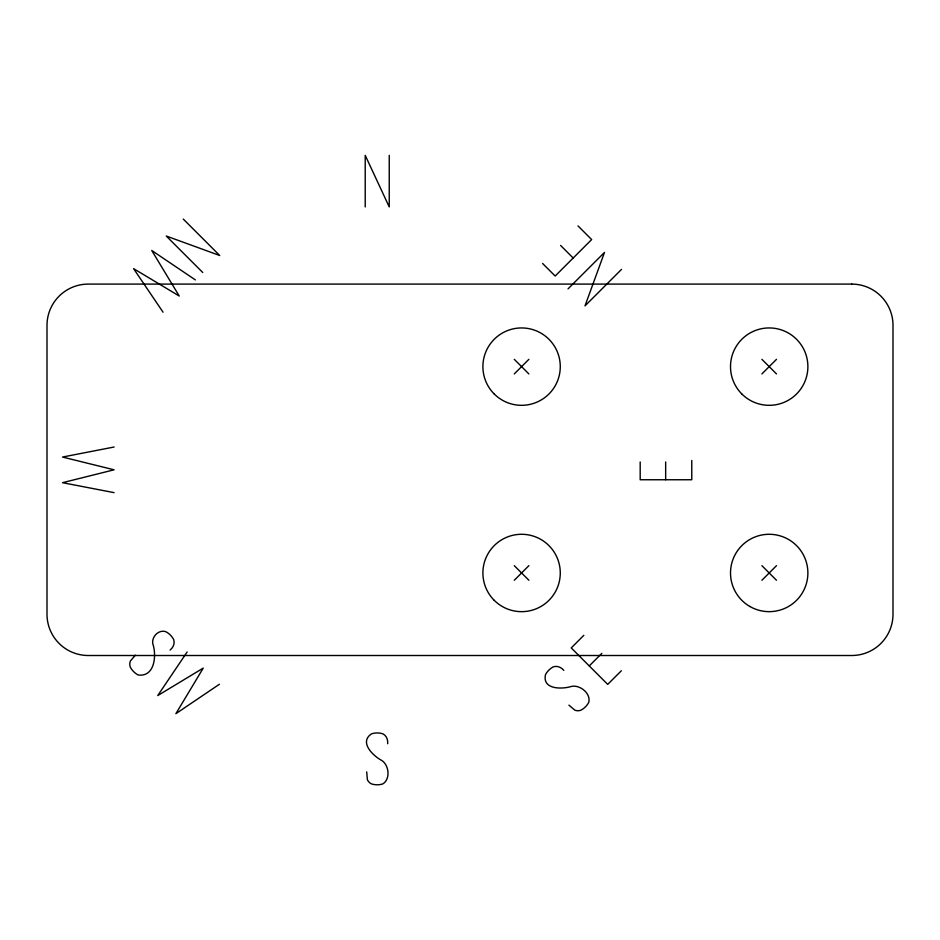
<?xml version="1.0" encoding="UTF-8"?>
<svg xmlns="http://www.w3.org/2000/svg" width="940" height="940" viewBox="0 0 940 940"><rect width="100%" height="100%" fill="white"/><g stroke="black" fill="none" stroke-linecap="round" stroke-linejoin="round"><path stroke-width="1.41" d="M187.13 651.996L157.744 695.565L203.24 668.105L175.874 713.695L219.396 684.261M135.372 655.157L130.39 661.032A8.272 8.272 0 0 0 130.366 667.247A19.023 19.023 0 0 0 138.098 674.979C154.924 677.305 156.757 655.192 152.774 643.7C151.481 636.639 158.848 629.224 165.898 631.715A19.023 19.023 0 0 1 173.63 639.447C175.11 643.371 173.195 647.519 170.117 650.057M568.019 288.886L604.502 252.413L585.009 305.876L621.493 269.404M514.286 373.92L528.879 359.339M514.286 580.262L528.879 565.668M761.905 373.92L776.487 359.339M583.811 635.346L571.238 647.918L607.71 684.391L621.352 670.749M589.251 665.931L601.823 653.347M761.905 580.262L776.487 565.668M114.104 447.017L62.51 457.052L114.104 469.8L62.51 482.69L114.104 492.642M195.356 279.897L151.728 250.475L179.234 296.018L133.574 268.629L163.055 312.197M761.905 359.339L776.487 373.92M578.006 225.917L591.648 239.559L555.164 276.031L542.591 263.459M560.604 245.446L573.177 258.03M761.905 565.668L776.487 580.262M514.286 359.339L528.879 373.92M183.253 219.043L219.737 255.516L166.263 236.034L202.746 272.506M514.286 565.668L528.879 580.262M563.824 670.396C561.286 667.318 557.138 665.414 553.214 666.883A19.023 19.023 0 0 0 545.482 674.615C542.086 689.819 562.285 689.326 571.508 686.411C580.015 684.555 591.096 693.462 588.757 702.415A19.023 19.023 0 0 1 581.014 710.147A8.272 8.272 0 0 1 574.798 710.123L568.923 705.141M691.769 460.459L691.769 479.753L640.187 479.753L640.187 461.963M665.661 461.963L665.661 479.753M389.242 155.335L389.242 206.929L365.214 155.335L365.214 206.929M387.68 743.728C388.067 739.757 386.481 735.48 382.674 733.741A19.023 19.023 0 0 0 371.735 733.741C358.575 742.083 373.215 756.019 381.793 760.484C389.125 765.184 390.664 779.319 382.674 783.995A19.023 19.023 0 0 1 371.735 783.995A8.272 8.272 0 0 1 367.352 779.577L366.718 771.905M851.734 284.091L88.266 284.091A41.266 41.266 0 0 0 47 325.357L47 614.243A41.266 41.266 0 0 0 88.266 655.509L851.734 655.509A41.266 41.266 0 0 0 893 614.243L893 325.357A41.266 41.266 0 0 0 851.734 284.091M494.228 393.989A38.693 38.693 0 0 0 558.959 376.646A38.693 38.693 0 0 0 511.572 329.259A38.693 38.693 0 0 0 494.228 393.989M749.85 606.476A38.693 38.693 0 0 0 807.883 572.965A38.693 38.693 0 0 0 749.85 539.466A38.693 38.693 0 0 0 749.85 606.476M741.836 393.989A38.693 38.693 0 0 0 806.567 376.646A38.693 38.693 0 0 0 759.179 329.259A38.693 38.693 0 0 0 741.836 393.989M494.228 600.331A38.693 38.693 0 0 0 558.959 582.988A38.693 38.693 0 0 0 511.572 535.6A38.693 38.693 0 0 0 494.228 600.331"/></g></svg>
